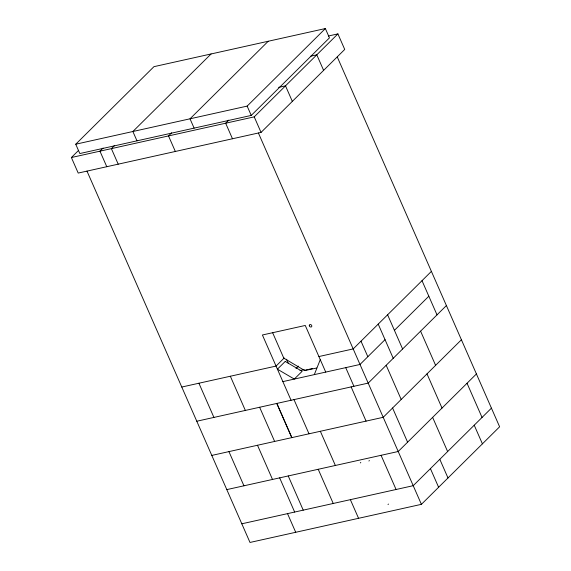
<?xml version="1.0" encoding="UTF-8"?>
<svg xmlns="http://www.w3.org/2000/svg" width="571" height="571" viewBox="0 0 571 571"><rect width="100%" height="100%" fill="white"/><g stroke="black" fill="none" stroke-linecap="round" stroke-linejoin="round"><path stroke-width="0.86" d="M314.3 374.626L320.267 359.659M75.743 144.213L153.949 66.664L325.363 28.55L329.453 37.872L251.247 115.421L79.833 153.542L75.743 144.213L247.157 106.099L325.363 28.55M328.382 36.009L337.904 33.889L344.727 49.434L261.047 132.408L78.206 173.063L71.382 157.525L78.27 150.701M103.08 148.067L99.954 151.172L106.777 166.711M114.507 145.526L111.381 148.631L118.204 164.17M211.084 53.959L132.879 131.508L136.976 140.83M171.65 132.822L168.516 135.927L175.34 151.465M268.227 41.255L190.015 118.804L194.111 128.125M228.785 120.117L225.659 123.215L232.476 138.76M71.382 157.525L254.223 116.862L337.904 33.889M284.187 358.01L276.05 366.075L181.778 387.038M296.014 368.588L298.519 366.111M283.694 358.074L304.743 370.579L305.214 370.108M431.398 271.375L353.185 348.924L318.904 356.547M385.032 339.652L360.008 364.462L282.873 381.621M394.418 330.345L428.835 296.221M446.401 305.564L368.195 383.112L196.781 421.234M461.411 339.759L383.205 417.301L211.791 455.422M360.344 462.917L360.815 462.446M368.916 461.011L369.387 460.54M476.421 373.948L398.215 451.497L226.801 489.611M388.016 504.521L388.487 504.057M491.431 408.137L413.218 485.685L241.811 523.8M86.985 171.1L249.998 542.45L421.405 504.336L499.618 426.787L337.318 57.064M310.731 56.172L316.791 54.83L323.614 70.369M278.584 87.384L285.507 85.85L292.331 101.388M300.011 370.586L304.314 369.63M305.928 369.958L307.362 369.651M308.932 369.316L312.337 368.588M304.743 370.579L316.784 368.002M422.012 280.682L437.015 314.871M467.035 383.255L482.045 417.444M474.223 425.195L482.409 443.845M420.591 331.159L435.602 365.347M427.001 373.877L442.011 408.065M387.602 314.799L402.605 348.995M432.625 417.372L447.635 451.561M439.813 459.32L447.999 477.97M378.216 324.107L393.219 358.295M386.182 365.276L401.192 399.464M430.427 468.627L438.614 487.27M392.591 408.001L407.594 442.19M361.008 341.173L367.831 356.711M254.223 116.862L261.047 132.408M247.157 106.099L251.247 115.421M258.392 132.979L421.405 504.336M345.726 367.638L353.913 386.289M351.115 386.867L366.061 421.113M381.071 455.308L396.081 489.497M325.727 372.085L305.264 325.463L262.41 334.991L291.06 400.264M320.352 431.283L335.363 465.472M350.373 499.661L358.559 518.311M286.506 359.216L288.298 363.284M272.681 332.822L283.873 358.324M293.979 399.572L308.99 433.76M318.218 469.283L333.228 503.472M276.835 403.383L291.845 437.572M276.778 403.44L291.781 437.636M259.634 407.251L274.644 441.447M288.227 475.95L303.23 510.146M279.654 477.856L294.657 512.051M230.341 376.239L245.352 410.428M257.5 445.259L272.51 479.447M287.52 513.636L295.707 532.286M198.915 383.227L213.925 417.422M228.935 451.611L243.938 485.8M285.236 361.429L277.413 369.187L294.301 379.073L302.123 371.321L285.236 361.429M309.311 325.691A1.413 1.106 45.2 0 0 311.373 326.912A1.413 1.106 45.2 0 0 310.988 324.721A1.413 1.106 45.2 0 0 309.311 325.691"/></g></svg>
